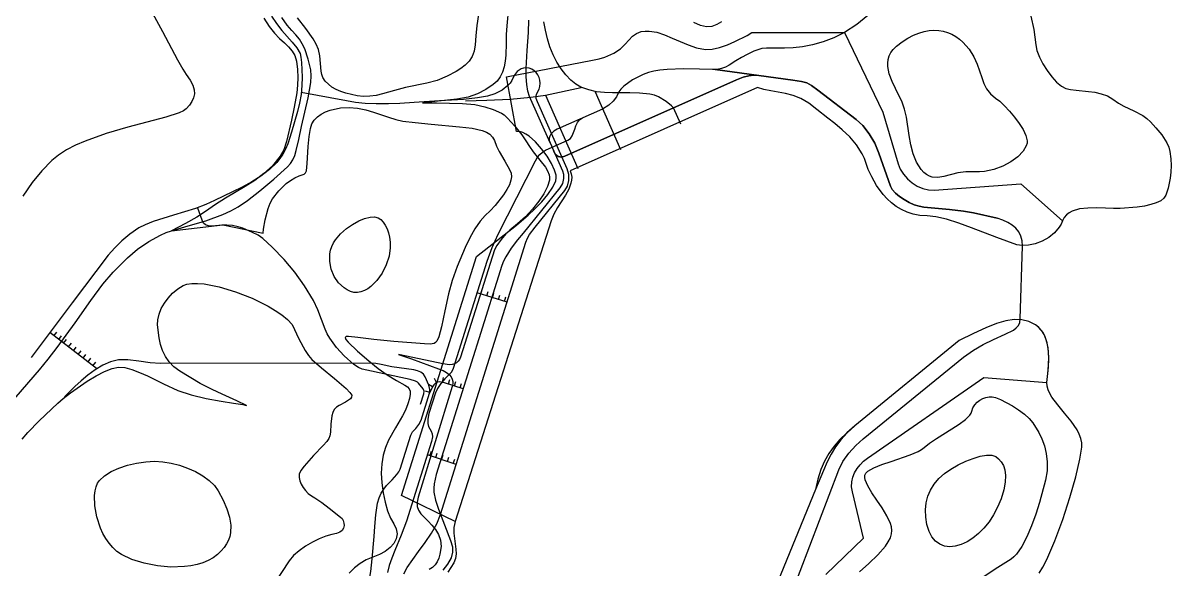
# Model space of a CAD drawing. Header units: millimetres. Extents: x 2 to 2848, y 1 to 2248.
# Drawn here: x 2238.1 to 2611.4, y 1317.9 to 1495.4 of the extents above; entities that cross this region are included whole.
import ezdxf

# ---------------------------------------------------------------- set-up
doc = ezdxf.new("R2010")
doc.units = ezdxf.units.MM
for name, color, linetype in [('1000m', 7, 'CONTINUOUS'), ('100m', 7, 'CONTINUOUS'), ('200m', 7, 'CONTINUOUS'), ('500m', 7, 'CONTINUOUS'), ('島嶼', 7, 'CONTINUOUS'), ('市街地', 7, 'CONTINUOUS'), ('新幹線', 7, 'CONTINUOUS'), ('河川・湖沼', 7, 'CONTINUOUS'), ('海岸線', 7, 'CONTINUOUS'), ('硅州地鉄', 7, 'CONTINUOUS'), ('硅州埠頭線', 7, 'CONTINUOUS'), ('硅州磁浮', 7, 'CONTINUOUS'), ('硅州線', 7, 'CONTINUOUS'), ('纜車・索道', 7, 'CONTINUOUS'), ('臨海線', 7, 'CONTINUOUS')]:
    doc.layers.add(name, color=color, linetype=linetype)

msp = doc.modelspace()

# ---------------------------------------------------------------- linework, layer by layer
at = {"layer": '1000m', "color": 1}
msp.add_lwpolyline([(2301.6437, 1343.29998), (2303.193414, 1340.341783), (2304.448986, 1337.520643), (2305.331374, 1334.822106), (2305.761538, 1332.231714), (2305.660433, 1329.735011), (2305.385956, 1328.517276), (2304.94902, 1327.317542), (2304.339747, 1326.134003), (2303.548256, 1324.964851), (2302.564667, 1323.808279), (2301.3791, 1322.66248), (2299.984946, 1321.607311), (2298.398941, 1320.719962), (2296.646279, 1319.994618), (2294.75215, 1319.425467), (2292.741748, 1319.006694), (2290.640265, 1318.732486), (2286.264825, 1318.59451), (2281.82737, 1318.96503), (2277.529438, 1319.797538), (2273.572568, 1321.045524), (2270.1583, 1322.66248), (2268.685713, 1323.671204), (2267.344514, 1324.890768), (2266.135867, 1326.290166), (2265.060933, 1327.838391), (2264.120875, 1329.50444), (2263.316857, 1331.257304), (2262.121588, 1334.899459), (2261.484426, 1338.516809), (2261.414673, 1341.861307), (2261.595482, 1343.353722), (2261.921631, 1344.684906), (2262.394283, 1345.823854), (2263.0146, 1346.73956), (2264.682695, 1348.249028), (2266.834489, 1349.587964), (2269.358361, 1350.734665), (2272.142687, 1351.667425), (2275.075847, 1352.364541), (2278.046217, 1352.804308), (2280.942176, 1352.965023), (2283.6521, 1352.82498), (2286.289751, 1352.38831), (2288.98662, 1351.689264), (2291.65757, 1350.751323), (2294.217463, 1349.597966), (2296.58116, 1348.252674), (2298.663523, 1346.738925), (2300.379416, 1345.080201), (2301.6437, 1343.29998)], close=True, dxfattribs=at)
at = {"layer": '100m', "color": 1}
for points in [[(2396.034737, 1500.371146), (2395.42438, 1494.533597), (2395.221312, 1491.649272), (2395.2225, 1488.82806), (2395.186603, 1484.953463), (2394.970792, 1483.031992), (2394.594825, 1481.181211), (2394.037518, 1479.446226), (2393.277684, 1477.872139), (2392.29414, 1476.504056), (2391.0657, 1475.38708), (2388.669514, 1473.804395), (2385.974537, 1472.415559), (2382.870342, 1471.33374), (2379.2465, 1470.67211), (2368.0748, 1469.4687), (2372.549037, 1469.486342), (2381, 1469.29643), (2385.035108, 1468.899543), (2388.278487, 1468.209106), (2391.053548, 1467.264797), (2393.6837, 1466.10629), (2394.556392, 1465.515318), (2395.636883, 1464.521515), (2398.072887, 1461.829082), (2400.294973, 1459.036326), (2401.6064, 1457.15058), (2402.795413, 1455.226159), (2403.97562, 1453.574339), (2406.191963, 1450.853585), (2408.020123, 1448.518489), (2408.715104, 1447.34874), (2409.2248, 1446.09922), (2409.36686, 1445.276221), (2409.322854, 1444.35449), (2408.728348, 1442.264757), (2407.544678, 1439.929861), (2405.875237, 1437.449644), (2403.823424, 1434.923946), (2401.492633, 1432.452609), (2398.98626, 1430.135473), (2396.4077, 1428.07238), (2395.168683, 1426.871497), (2393.627312, 1425.026505), (2392.240686, 1423.104293), (2391.4659, 1421.67175), (2380.4308, 1386.8513), (2380.108599, 1386.084408), (2379.670911, 1385.452787), (2379.118208, 1384.957955), (2378.450962, 1384.601429), (2377.669647, 1384.384724), (2376.774733, 1384.309358), (2374.646, 1384.58871), (2364.902375, 1386.739756), (2360.1944, 1387.67323), (2364.489512, 1386.202625), (2373.2241, 1383.04896), (2374.71977, 1382.41233), (2375.892269, 1381.762209), (2376.768771, 1381.093109), (2377.37645, 1380.399542), (2377.742479, 1379.676022), (2377.894031, 1378.91706), (2377.85828, 1378.117169), (2377.6624, 1377.27086), (2366.636, 1341.27138), (2366.264945, 1339.641124), (2366.278612, 1338.299022), (2366.690323, 1337.092854), (2367.5134, 1335.8704), (2369.840012, 1333.477271), (2371.11423, 1332.200501), (2372.2999, 1330.794572), (2373.275158, 1329.202718), (2373.918138, 1327.36817), (2374.106973, 1325.234163), (2373.7198, 1322.74393), (2373.305885, 1321.423722), (2372.785264, 1320.272994), (2372.11609, 1319.288534), (2371.256512, 1318.467131), (2370.164684, 1317.805574)], [(2465.308801, 1495.842577), (2463.797756, 1494.912779), (2462.158396, 1494.318821), (2460.3476, 1494.20169), (2458.397782, 1494.648132), (2456.279595, 1495.565354)], [(2510.117521, 1316.991871), (2513.203787, 1319.689903), (2516.114662, 1322.54579), (2518.539002, 1325.402067), (2519.471488, 1326.781144), (2520.165662, 1328.101269), (2520.58263, 1329.342759), (2520.6835, 1330.48593), (2520.512805, 1331.604355), (2520.159865, 1332.777042), (2519.020156, 1335.239164), (2517.490195, 1337.780212), (2515.7958, 1340.308104), (2514.162793, 1342.730757), (2512.816994, 1344.956089), (2511.984223, 1346.892018), (2511.830792, 1347.72268), (2511.8903, 1348.44646), (2512.217698, 1349.094051), (2512.825732, 1349.707112), (2514.743387, 1350.849374), (2517.36263, 1351.912709), (2520.402825, 1352.936581), (2526.623525, 1355.023791), (2529.242759, 1356.166055), (2530.306818, 1356.779117), (2531.1604, 1357.42671), (2532.93198, 1358.823845), (2535.162892, 1360.322736), (2540.179787, 1363.466729), (2542.554309, 1365.032299), (2544.565239, 1366.540564), (2546.006846, 1367.95176), (2546.449863, 1368.60853), (2546.6734, 1369.22612), (2547.016276, 1370.347974), (2547.591731, 1371.325219), (2548.351471, 1372.153438), (2549.2472, 1372.828216), (2550.230623, 1373.345139), (2551.253444, 1373.699791), (2552.267368, 1373.887756), (2553.2241, 1373.90462), (2554.39342, 1373.634952), (2555.983686, 1373.010105), (2559.865787, 1370.957975), (2561.87699, 1369.662239), (2563.74787, 1368.27442), (2565.338113, 1366.860292), (2566.5074, 1365.48563), (2568.466002, 1362.272973), (2569.421176, 1360.273097), (2570.249187, 1358.025474), (2570.866725, 1355.541066), (2571.19048, 1352.830835), (2571.137141, 1349.905746), (2570.6234, 1346.77676), (2568.685255, 1339.588466), (2567.449798, 1335.723551), (2566.063062, 1331.926601), (2564.544782, 1328.383975), (2562.914689, 1325.28203), (2561.192517, 1322.807126), (2560.303069, 1321.863051), (2559.398, 1321.14562), (2555.156362, 1318.488378), (2550.30085, 1315.322485)]]:
    msp.add_lwpolyline(points, dxfattribs=at)
msp.add_lwpolyline([(2522.1674, 1487.84161), (2524.032694, 1489.273913), (2525.862429, 1490.46244), (2527.653025, 1491.416836), (2529.400903, 1492.146745), (2531.102484, 1492.661812), (2532.754188, 1492.97168), (2534.352436, 1493.085994), (2535.89365, 1493.014398), (2537.37425, 1492.766536), (2538.790656, 1492.352053), (2540.13929, 1491.780592), (2541.416572, 1491.061799), (2542.618923, 1490.205317), (2543.742764, 1489.22079), (2545.7406, 1486.90618), (2547.292115, 1484.42725), (2548.400752, 1482.053559), (2549.903288, 1477.692053), (2550.604136, 1475.739316), (2551.476005, 1473.961975), (2552.672368, 1472.37757), (2554.3467, 1471.00364), (2555.704989, 1469.978767), (2557.270591, 1468.539351), (2558.929553, 1466.791848), (2560.567925, 1464.842717), (2562.071757, 1462.798417), (2563.327097, 1460.765403), (2564.219995, 1458.850135), (2564.6365, 1457.15907), (2564.597406, 1456.359105), (2564.35003, 1455.51255), (2563.29182, 1453.738864), (2561.584647, 1451.956407), (2559.351287, 1450.28357), (2556.714517, 1448.838746), (2553.797111, 1447.740328), (2550.721847, 1447.106709), (2549.163385, 1447.001196), (2547.6115, 1447.05628), (2544.692228, 1447.06542), (2542.077716, 1446.673342), (2537.5788, 1445.536198), (2535.602311, 1445.216467), (2533.746409, 1445.346187), (2532.849291, 1445.64605), (2531.965054, 1446.138026), (2531.087942, 1446.848698), (2530.2122, 1447.80465), (2529.398805, 1448.94664), (2528.703801, 1450.187838), (2527.616348, 1452.908663), (2526.844606, 1455.848732), (2526.283338, 1458.889654), (2525.371283, 1464.800488), (2524.810025, 1467.433616), (2524.0383, 1469.69403), (2521.830828, 1474.082725), (2520.710511, 1476.440751), (2519.81995, 1478.84036), (2519.339751, 1481.230902), (2519.309977, 1482.406944), (2519.450522, 1483.561725), (2519.78396, 1484.688914), (2520.332869, 1485.782178), (2521.119824, 1486.835187), (2522.1674, 1487.84161)], close=True, dxfattribs=at)
at = {"layer": '200m', "color": 1}
for points in [[(2316.415, 1496.9723), (2318.156392, 1494.285792), (2319.894789, 1492.147181), (2321.572926, 1490.417327), (2323.133538, 1488.957091), (2324.519356, 1487.627333), (2325.673117, 1486.288913), (2326.537554, 1484.802692), (2327.0554, 1483.02953), (2327.381422, 1480.330559), (2327.478659, 1477.706329), (2327.385767, 1475.162491), (2327.1414, 1472.704698), (2326.352866, 1468.069843), (2325.4223, 1463.84697), (2323.820713, 1456.920725), (2322.931086, 1454.227475), (2321.7935, 1452.10471), (2319.248049, 1449.028563), (2316.474908, 1446.448233), (2313.517485, 1444.234213), (2310.419188, 1442.257001), (2303.973598, 1438.494982), (2300.713122, 1436.451166), (2297.4854, 1434.12614), (2294.676263, 1432.306396), (2290.99255, 1430.262056), (2286.42, 1427.90497), (2303.0711, 1429.7729), (2316.2317, 1427.14193), (2316.396788, 1428.409832), (2316.926375, 1431.447254), (2317.87195, 1435.104766), (2318.516823, 1436.806859), (2319.285, 1438.23294), (2321.351281, 1440.909077), (2323.75735, 1443.22188), (2325.083574, 1444.206583), (2326.489669, 1445.057916), (2327.973941, 1445.761698), (2329.5347, 1446.30375), (2330.038283, 1446.673438), (2330.349688, 1447.401484), (2330.579, 1449.75381), (2330.89285, 1455.304336), (2331.201153, 1458.470134), (2331.5877, 1461.10312), (2332.06555, 1462.604675), (2332.841372, 1463.876667), (2333.872114, 1464.938726), (2335.114725, 1465.810485), (2336.526151, 1466.511574), (2338.063341, 1467.061623), (2341.3428, 1467.78713), (2344.197423, 1467.988542), (2346.943244, 1467.76417), (2349.588705, 1467.222149), (2352.14225, 1466.470614), (2357.007356, 1464.771538), (2359.335802, 1464.040267), (2361.6061, 1463.53202), (2365.628845, 1463.035443), (2370.846763, 1462.540556), (2380.0632, 1461.69085), (2384.145986, 1461.192787), (2387.485213, 1460.492048), (2388.835547, 1459.962882), (2389.951458, 1459.259697), (2390.816768, 1458.341375), (2391.4153, 1457.1668), (2392.138739, 1455.392438), (2392.997339, 1453.693586), (2394.834463, 1450.549184), (2396.355555, 1447.787145), (2396.819115, 1446.566246), (2396.9895, 1445.46102), (2396.805143, 1444.277958), (2396.281105, 1442.859736), (2395.460936, 1441.267321), (2394.388188, 1439.561681), (2391.659152, 1436.054595), (2390.089965, 1434.375085), (2388.4424, 1432.82622), (2386.756187, 1430.975057), (2385.073234, 1428.485911), (2383.440358, 1425.565637), (2381.904375, 1422.421089), (2379.310353, 1416.28659), (2377.6657, 1411.73725), (2376.540248, 1407.394481), (2375.354038, 1401.834649), (2374.256683, 1396.645), (2373.3978, 1393.41278), (2372.695709, 1392.037348), (2372.293855, 1391.58828), (2371.821175, 1391.277781), (2370.552478, 1391.010906), (2368.6679, 1391.11355), (2358.725275, 1391.909886), (2352.240397, 1392.491671), (2347.0077, 1393.15665), (2343.962152, 1393.558746), (2343.189512, 1393.48163), (2342.919863, 1393.168264), (2343.155381, 1392.580544), (2343.898242, 1391.680365), (2346.9147, 1388.79021), (2350.562595, 1385.570545), (2353.661763, 1383.099909), (2356.569323, 1381.082173), (2359.6424, 1379.22121), (2362.298831, 1377.743472), (2363.173065, 1377.153756), (2363.75335, 1376.527024), (2364.046216, 1375.760937), (2364.058194, 1374.753159), (2363.795812, 1373.401349), (2363.2656, 1371.60317), (2362.487888, 1369.604484), (2361.520747, 1367.685275), (2359.27075, 1363.880608), (2357.020753, 1359.779814), (2356.053612, 1357.490446), (2355.2759, 1354.97354), (2354.794893, 1352.159595), (2354.650294, 1349.097425), (2354.803998, 1345.913321), (2355.2179, 1342.733571), (2355.853896, 1339.684467), (2356.673881, 1336.892297), (2357.639751, 1334.483351), (2358.7134, 1332.58392), (2359.522771, 1330.969369), (2359.755441, 1329.355971), (2359.462759, 1327.781374), (2358.696075, 1326.28323), (2357.506738, 1324.899187), (2355.946097, 1323.666894), (2354.065501, 1322.624002), (2351.9163, 1321.80816), (2349.741011, 1320.941328), (2347.742784, 1319.751167), (2345.913922, 1318.283867), (2344.246725, 1316.585619)], [(2386.214922, 1498.145156), (2385.760364, 1494.605226), (2385.356189, 1491.277886), (2385.1567, 1488.27249), (2384.885957, 1486.258527), (2384.199608, 1484.509944), (2383.181845, 1483.00014), (2381.916862, 1481.702515), (2380.488853, 1480.59047), (2378.982011, 1479.637406), (2376.0686, 1478.10182), (2372.828377, 1476.764046), (2369.477237, 1475.817902), (2362.5552, 1474.41351), (2358.946287, 1473.465446), (2354.985175, 1472.344163), (2352.933423, 1471.885594), (2350.866675, 1471.584157), (2348.809284, 1471.506665), (2346.7856, 1471.71993), (2343.120056, 1472.599015), (2341.471423, 1473.162563), (2339.964775, 1473.826181), (2338.61453, 1474.602921), (2337.435106, 1475.505832), (2336.440923, 1476.547965), (2335.6464, 1477.74237), (2335.283376, 1478.666283), (2335.052133, 1479.766159), (2334.831412, 1482.25857), (2334.677086, 1484.749151), (2334.282, 1486.76745), (2334.282, 1486.76741), (2333.475403, 1488.563471), (2332.486405, 1490.277411), (2330.103962, 1493.621196), (2327.420189, 1497.123301)]]:
    msp.add_lwpolyline(points, dxfattribs=at)
msp.add_lwpolyline([(2556.1396, 1340.74269), (2555.03775, 1338.00835), (2553.727978, 1335.50473), (2552.240143, 1333.242506), (2550.6041, 1331.232356), (2548.849707, 1329.484956), (2547.006822, 1328.010982), (2545.1053, 1326.821111), (2543.175, 1325.92602), (2541.275884, 1325.36895), (2539.466688, 1325.19015), (2537.775316, 1325.395822), (2536.229675, 1325.992169), (2534.857668, 1326.98539), (2533.6872, 1328.381688), (2532.746176, 1330.187264), (2532.0625, 1332.40832), (2531.672084, 1334.81179), (2531.59327, 1337.150148), (2531.827612, 1339.40789), (2532.376662, 1341.569514), (2533.241974, 1343.619517), (2534.425098, 1345.542395), (2535.92759, 1347.322648), (2537.751, 1348.94477), (2539.878011, 1350.4315), (2542.215856, 1351.784906), (2544.652917, 1352.958477), (2547.077575, 1353.905706), (2549.378211, 1354.580084), (2551.443206, 1354.935101), (2553.160942, 1354.924249), (2554.4198, 1354.50102), (2555.373286, 1353.761652), (2556.215987, 1352.810583), (2556.897795, 1351.613604), (2557.3686, 1350.136504), (2557.578292, 1348.345072), (2557.476762, 1346.2051), (2557.013902, 1343.682376), (2556.1396, 1340.74269)], close=True, dxfattribs=at)
at = {"layer": '500m', "color": 1}
for points in [[(2276.924487, 1504.908546), (2283.462809, 1492.69214), (2288.421589, 1483.429256), (2290.130361, 1480.394277), (2291.2303, 1478.68435), (2292.53479, 1476.83612), (2293.387642, 1475.193979), (2293.828321, 1473.718464), (2293.896287, 1472.37011), (2293.631006, 1471.109454), (2293.071939, 1469.897031), (2292.258549, 1468.693378), (2291.2303, 1467.45903), (2290.361894, 1466.825349), (2288.924879, 1466.180832), (2284.619105, 1464.821382), (2272.199112, 1461.555436), (2265.181205, 1459.497294), (2258.355564, 1457.05461), (2255.186142, 1455.665369), (2252.270344, 1454.151559), (2249.67669, 1452.503702), (2247.4737, 1450.71232), (2244.306758, 1447.406859), (2241.160019, 1443.526863), (2238.044414, 1439.175155)], [(2237.851042, 1360.111446), (2239.693203, 1362.272698), (2243.4375, 1366.146308), (2249.4854, 1371.79476), (2249.4854, 1371.79475), (2251.255779, 1373.391449), (2253.540722, 1375.210845), (2259.020575, 1378.999904), (2261.898625, 1380.710651), (2264.657516, 1382.126268), (2267.138818, 1383.117296), (2269.1841, 1383.55428), (2271.229198, 1383.411456), (2273.535714, 1382.81023), (2276.026545, 1381.864455), (2278.624588, 1380.687984), (2283.833892, 1378.098366), (2288.5468, 1375.9522), (2292.841667, 1374.58087), (2297.755688, 1373.382033), (2302.563189, 1372.454654), (2306.5385, 1371.8977), (2309.6802, 1371.366455), (2310.838, 1371.0378), (2307.624138, 1372.58951), (2302.9102, 1374.74002), (2299.651377, 1376.244715), (2295.802313, 1378.28283), (2289.0893, 1382.2004), (2287.202283, 1383.615943), (2285.67618, 1385.232194), (2284.472246, 1387.015626), (2283.551738, 1388.932711), (2282.875912, 1390.949924), (2282.406027, 1393.033738), (2281.9291, 1397.26706), (2282.005726, 1398.984648), (2282.412511, 1400.766351), (2283.122312, 1402.564436), (2284.107988, 1404.331173), (2285.342396, 1406.018828), (2286.798395, 1407.579671), (2288.448844, 1408.965969), (2290.2666, 1410.12999), (2291.472412, 1410.567549), (2293.03506, 1410.780308), (2294.906939, 1410.781259), (2297.040444, 1410.583392), (2301.901905, 1409.643169), (2307.2386, 1408.06357), (2312.669682, 1405.948523), (2317.814306, 1403.401958), (2320.160183, 1401.999334), (2322.291627, 1400.527804), (2324.161035, 1399.000359), (2325.7208, 1397.42999), (2327.854013, 1392.783239), (2329.906602, 1389.002585), (2331.00033, 1387.339377), (2332.0708, 1386.05289), (2335.194111, 1383.322308), (2339.396438, 1379.88479), (2343.177095, 1376.620904), (2344.440335, 1375.329251), (2345.0354, 1374.41122), (2345.00799, 1373.767333), (2344.593013, 1373.20406), (2342.984825, 1372.195336), (2340.979775, 1371.137002), (2340.06872, 1370.511716), (2339.3468, 1369.78101), (2338.860527, 1368.851095), (2338.557192, 1367.699487), (2338.288488, 1365.03505), (2338.118989, 1362.395416), (2337.939662, 1361.274811), (2337.627, 1360.3883), (2336.929896, 1359.426862), (2335.745995, 1358.104204), (2332.599938, 1354.815518), (2329.553086, 1351.402807), (2328.493194, 1349.92512), (2327.9697, 1348.74664), (2327.914895, 1347.716013), (2328.124398, 1346.632632), (2328.563849, 1345.532684), (2329.198888, 1344.452358), (2329.995152, 1343.427842), (2330.918283, 1342.495324), (2331.933919, 1341.690994), (2333.0077, 1341.05104), (2335.338231, 1339.595548), (2337.7369, 1337.742841), (2341.3747, 1334.83152), (2341.876736, 1334.359973), (2342.265603, 1333.688438), (2342.502544, 1332.889779), (2342.5488, 1332.036859), (2342.365612, 1331.202542), (2341.914222, 1330.459693), (2341.155871, 1329.881174), (2340.0518, 1329.53985), (2338.529431, 1329.196955), (2336.629958, 1328.58159), (2334.485284, 1327.718434), (2332.227313, 1326.632163), (2329.987946, 1325.347453), (2327.899086, 1323.888983), (2326.092637, 1322.28143), (2324.7005, 1320.54947), (2319.730613, 1313.03911)]]:
    msp.add_lwpolyline(points, dxfattribs=at)
msp.add_lwpolyline([(2357.5294, 1422.36057), (2357.156497, 1419.616655), (2356.260548, 1416.82435), (2354.925828, 1414.145931), (2353.236612, 1411.743676), (2351.277176, 1409.779863), (2350.222462, 1409.013083), (2349.131795, 1408.416767), (2348.015711, 1408.011201), (2346.884745, 1407.816667), (2345.749429, 1407.853452), (2344.6203, 1408.14184), (2343.533841, 1408.641307), (2342.523572, 1409.287394), (2340.755717, 1410.956941), (2339.36497, 1413.025512), (2338.399562, 1415.368138), (2337.907729, 1417.859849), (2337.937702, 1420.375678), (2338.163438, 1421.603583), (2338.537714, 1422.790654), (2339.066558, 1423.92127), (2339.756, 1424.97981), (2341.43284, 1426.896741), (2343.313584, 1428.563731), (2345.303955, 1429.958858), (2347.309675, 1431.060196), (2349.236467, 1431.845823), (2350.990053, 1432.293813), (2352.476157, 1432.382244), (2353.6005, 1432.08919), (2354.473866, 1431.494719), (2355.261864, 1430.700808), (2355.952571, 1429.718376), (2356.534062, 1428.558342), (2356.994415, 1427.231626), (2357.321705, 1425.749146), (2357.504008, 1424.121821), (2357.5294, 1422.36057)], close=True, dxfattribs=at)
at = {"layer": '島嶼', "color": 3}
msp.add_lwpolyline([(2568.498154, 1316.574241), (2569.749615, 1318.586951), (2571.040022, 1321.06722), (2573.659342, 1327.103601), (2576.19945, 1334.029719), (2578.503683, 1341.191908), (2580.415378, 1347.936503), (2581.777871, 1353.609839), (2582.4345, 1357.55825), (2582.411144, 1358.987655), (2582.115444, 1360.407003), (2581.586166, 1361.815077), (2580.862075, 1363.21066), (2578.984519, 1365.959483), (2576.7929, 1368.643738), (2574.597344, 1371.253687), (2572.707975, 1373.779594), (2571.975025, 1375.00799), (2571.434919, 1376.211724), (2571.126422, 1377.38958), (2571.0883, 1378.54034), (2571.539659, 1383.538104), (2571.639933, 1386.219075), (2571.537475, 1388.882859), (2571.142939, 1391.425518), (2570.366978, 1393.743119), (2569.808043, 1394.785042), (2569.120247, 1395.731725), (2568.292422, 1396.570175), (2567.3134, 1397.2874), (2565.165286, 1398.346097), (2562.90258, 1398.915205), (2560.447674, 1398.997913), (2557.722962, 1398.597409), (2554.650837, 1397.716879), (2551.153689, 1396.359513), (2547.153913, 1394.528497), (2542.5739, 1392.22702), (2508.6157, 1364.45084), (2506.108513, 1362.210451), (2504.042813, 1359.968944), (2502.327681, 1357.677491), (2500.8722, 1355.287265), (2499.58545, 1352.749439), (2498.376512, 1350.015186), (2495.8284, 1343.76209), (2476.9759, 1297.75644)], dxfattribs=at)
at = {"layer": '市街地', "color": 7}
msp.add_lwpolyline([(2576.1875, 1431.11293), (2575.707879, 1430.01896), (2575.09629, 1428.997052), (2573.538764, 1427.177082), (2571.63804, 1425.668338), (2569.517238, 1424.486136), (2567.299474, 1423.645794), (2565.107867, 1423.16263), (2563.065537, 1423.051959), (2561.2956, 1423.3291), (2554.779961, 1425.669325), (2546.580487, 1428.832329), (2542.395826, 1430.340913), (2538.44602, 1431.597441), (2534.949677, 1432.449328), (2532.1254, 1432.74399), (2529.78766, 1432.860394), (2527.614915, 1433.257304), (2525.603244, 1433.901567), (2523.74873, 1434.76003), (2522.047451, 1435.799539), (2520.495489, 1436.986943), (2519.088925, 1438.289089), (2517.823838, 1439.672823), (2515.702419, 1442.552444), (2514.099877, 1445.360587), (2512.984856, 1447.832026), (2512.326, 1449.70154), (2511.736864, 1451.360144), (2510.997771, 1452.933174), (2509.15065, 1455.832002), (2506.94651, 1458.417003), (2504.547225, 1460.707156), (2502.114668, 1462.721439), (2499.810712, 1464.47883), (2496.2361, 1467.29885), (2493.662442, 1469.363026), (2491.093516, 1470.837692), (2488.550357, 1471.850101), (2486.054, 1472.527509), (2481.285834, 1473.386339), (2479.056096, 1473.822271), (2476.9573, 1474.43222), (2416.11, 1447.34559), (2416.4216, 1446.344077), (2416.548628, 1445.354031), (2416.510509, 1444.372542), (2416.326672, 1443.396699), (2415.599549, 1441.450305), (2414.522675, 1439.491562), (2411.941341, 1435.443878), (2410.747713, 1433.308359), (2409.826, 1431.06734), (2378.6594, 1333.33836), (2361.2315, 1341.85356), (2385.624, 1419.53378), (2398.6165, 1429.6996), (2402.368537, 1432.901258), (2404.598687, 1435.022928), (2406.8063, 1437.328852), (2408.797406, 1439.696801), (2410.378038, 1442.004543), (2411.354225, 1444.12985), (2411.555037, 1445.085893), (2411.532, 1445.95049), (2411.005576, 1447.620592), (2409.972555, 1449.751864), (2408.530846, 1452.129414), (2406.778363, 1454.53835), (2404.813015, 1456.763782), (2402.732714, 1458.590818), (2401.680054, 1459.287785), (2400.635372, 1459.804568), (2399.610908, 1460.114307), (2398.6189, 1460.19014), (2395.4055, 1477.91245), (2423.3262, 1483.28529), (2425.446037, 1483.763923), (2427.284756, 1484.317569), (2430.230564, 1485.597517), (2432.387075, 1487.020377), (2433.977738, 1488.481391), (2436.355317, 1491.098852), (2437.589133, 1492.045784), (2439.1509, 1492.61184), (2440.467383, 1492.77703), (2441.758139, 1492.78168), (2444.283297, 1492.386844), (2446.768025, 1491.582288), (2449.253975, 1490.52297), (2454.396141, 1488.259879), (2457.135658, 1487.36602), (2460.043, 1486.83723), (2462.224692, 1486.920871), (2464.657642, 1487.46673), (2467.174749, 1488.328907), (2469.608912, 1489.361497), (2473.560002, 1491.354316), (2475.1741, 1492.27797), (2505.2626, 1492.27797), (2517.7679, 1466.38368), (2522.6764, 1449.62589), (2523.370559, 1447.914729), (2524.39768, 1446.287849), (2525.700788, 1444.79494), (2527.222912, 1443.485692), (2528.907079, 1442.409797), (2530.696314, 1441.616945), (2532.533646, 1441.156825), (2534.3621, 1441.07913), (2562.5376, 1443.1096)], close=True, dxfattribs=at)
msp.add_lwpolyline([(2499.215, 1316.16291), (2511.4778, 1327.95551), (2507.8111, 1343.03767), (2507.564357, 1344.693475), (2507.623637, 1346.285113), (2507.959143, 1347.804319), (2508.541075, 1349.242831), (2509.339635, 1350.592384), (2510.325025, 1351.844714), (2511.467446, 1352.991557), (2512.7371, 1354.02465), (2550.5589, 1380.17378), (2571.0883, 1378.54034), (2571.457737, 1382.421306), (2571.6396, 1386.62718), (2571.432433, 1389.82754), (2571.159962, 1391.351727), (2570.748387, 1392.794406), (2570.177828, 1394.132446), (2569.428398, 1395.342714), (2568.480217, 1396.402076), (2567.3134, 1397.2874), (2565.165286, 1398.346103), (2562.90258, 1398.915214), (2560.447674, 1398.997922), (2557.722962, 1398.597416), (2554.650837, 1397.716884), (2551.153689, 1396.359515), (2547.153913, 1394.528498), (2542.5739, 1392.22702), (2508.6157, 1364.45084), (2506.033306, 1362.233067), (2503.784963, 1360.046483), (2501.844213, 1357.822877), (2500.1846, 1355.494036), (2498.779669, 1352.991749), (2497.602963, 1350.247804), (2496.628025, 1347.193988), (2495.8284, 1343.76209), (2476.9759, 1297.75644)], dxfattribs=at)
at = {"layer": '新幹線', "color": 1}
for points in [[(2282.8583, 1384.70726), (2279.489663, 1384.956503), (2275.81, 1385.478626), (2272.231438, 1385.912724), (2270.608858, 1385.98398), (2269.1661, 1385.89789), (2266.592505, 1385.274802), (2264.055334, 1384.174998), (2261.591021, 1382.710875), (2259.236, 1380.99483), (2257.026704, 1379.139258), (2254.999566, 1377.256557), (2251.6375, 1373.85935)], [(2351.3789, 1384.87267), (2282.8583, 1384.70726)], [(2354.6266, 1342.63851), (2355.426488, 1343.947506), (2356.307828, 1345.07538), (2358.134275, 1346.959525), (2359.744759, 1348.634465), (2360.356146, 1349.500833), (2360.7781, 1350.44372), (2364.2413, 1361.48659), (2364.843677, 1362.478156), (2365.843862, 1363.62312), (2366.890492, 1364.915894), (2367.6322, 1366.35089), (2370.3626, 1375.05052), (2370.442812, 1376.335302), (2370.0878, 1377.73992), (2368.9185, 1380.4527), (2368.358763, 1381.252302), (2367.494825, 1381.887371), (2366.413125, 1382.348833), (2365.2001, 1382.62761), (2358.0673, 1383.67998), (2354.647838, 1384.385067), (2352.884073, 1384.728269), (2351.3789, 1384.87267)], [(2354.6266, 1342.63851), (2355.426488, 1343.947506), (2356.307828, 1345.07538), (2358.134275, 1346.959525), (2359.744759, 1348.634465), (2360.356146, 1349.500833), (2360.7781, 1350.44372), (2364.2413, 1361.48659), (2364.843677, 1362.478158), (2365.843862, 1363.623124), (2366.890492, 1364.915898), (2367.6322, 1366.35089), (2370.363, 1375.05097), (2370.443163, 1376.335524), (2370.0878, 1377.73992), (2368.9185, 1380.4527), (2368.358763, 1381.252302), (2367.494825, 1381.887371), (2366.413125, 1382.348833), (2365.2001, 1382.62761), (2358.0673, 1383.67998), (2354.647838, 1384.385067), (2352.884073, 1384.728269), (2351.3789, 1384.87267)], [(2350.5917, 1313.53435), (2351.213866, 1317.182706), (2351.699625, 1321.289947), (2352.3115, 1328.54945), (2352.505764, 1331.755455), (2352.824088, 1335.544371), (2353.464892, 1339.358091), (2353.968232, 1341.099845), (2354.6266, 1342.63851)]]:
    msp.add_lwpolyline(points, dxfattribs=at)
at = {"layer": '河川・湖沼', "color": 4}
for points in [[(2229.6067, 1366.75635), (2243.506, 1382.72497), (2246.335433, 1386.153329), (2249.2659, 1389.95097), (2255.08055, 1397.93897), (2260.251175, 1405.25872), (2264.079, 1410.47997), (2267.482725, 1414.4339), (2272.1235, 1419.08653), (2275.397138, 1421.859188), (2279.097975, 1424.408834), (2282.8857, 1426.501938), (2284.705798, 1427.304309), (2286.42, 1427.90497), (2291.876538, 1429.460267), (2297.609675, 1431.156874), (2303.1681, 1433.153839), (2305.74076, 1434.314658), (2308.1005, 1435.61021), (2311.103427, 1437.697664), (2315.163863, 1440.861915), (2319.716167, 1444.658484), (2324.1947, 1448.64289), (2325.168522, 1449.730839), (2325.934086, 1450.975425), (2326.536242, 1452.377423), (2327.019837, 1453.93761), (2327.810745, 1457.535652), (2328.6656, 1461.77576), (2330.8876, 1471.040366), (2331.717837, 1476.039608), (2331.841347, 1478.282539), (2331.6861, 1480.22161), (2330.907052, 1483.695901), (2329.733363, 1487.038648), (2328.951937, 1488.630546), (2328.015942, 1490.153383), (2326.906742, 1491.5951), (2325.6057, 1492.94364), (2324.060614, 1494.693154), (2322.306116, 1497.219755)], [(2452.0092, 1462.49109), (2449.6472, 1467.86988), (2448.991788, 1468.487849), (2447.2626, 1469.88567), (2444.815212, 1471.379213), (2443.433311, 1471.948091), (2442.0052, 1472.28435), (2438.622185, 1472.614096), (2435.504747, 1472.729299), (2429.8622, 1472.722099), (2427.234889, 1472.802708), (2424.668753, 1473.074799), (2422.11269, 1473.639877), (2419.5156, 1474.59945), (2417.889142, 1475.538363), (2416.26262, 1476.864339), (2414.67421, 1478.529076), (2413.162087, 1480.484271), (2411.764429, 1482.681623), (2410.519411, 1485.07283), (2409.465209, 1487.60959), (2408.64, 1490.2436), (2407.984951, 1493.085393), (2407.493667, 1495.807505)], [(2381.9776, 1470.12394), (2388.979742, 1470.32031), (2396.521387, 1470.702715), (2403.306489, 1471.258753), (2408.039, 1471.97602), (2419.6146, 1474.48956)], [(2408.039, 1471.97602), (2418.542, 1448.1359)], [(2432.5133, 1454.19347), (2424.3026, 1472.88594)]]:
    msp.add_lwpolyline(points, dxfattribs=at)
at = {"layer": '海岸線', "color": 4}
msp.add_lwpolyline([(2565.835337, 1497.624316), (2566.857402, 1493.262552), (2567.4552, 1488.33825), (2567.827393, 1486.452061), (2568.620577, 1484.335761), (2569.745206, 1482.119892), (2571.111737, 1479.934993), (2572.630627, 1477.911603), (2574.21233, 1476.180263), (2575.767302, 1474.871512), (2577.206, 1474.11589), (2578.772177, 1473.752207), (2580.571842, 1473.527902), (2584.601837, 1473.176243), (2586.697269, 1472.888299), (2588.756389, 1472.418552), (2590.711749, 1471.686707), (2592.4959, 1470.61247), (2594.296706, 1469.374498), (2596.040308, 1468.381507), (2599.318437, 1466.820916), (2602.255373, 1465.31159), (2603.572483, 1464.382679), (2604.7762, 1463.23442), (2606.532005, 1461.309933), (2608.448112, 1459.022689), (2610.101739, 1456.434865), (2610.698002, 1455.047667), (2611.0701, 1453.60864), (2611.348804, 1451.281255), (2611.424603, 1449.05577), (2611.3349, 1446.960579), (2611.1171, 1445.024075), (2610.446822, 1441.7407), (2609.713, 1439.43279), (2609.0951, 1438.46499), (2608.058325, 1437.638395), (2606.635112, 1436.942807), (2604.8579, 1436.36803), (2602.759125, 1435.903864), (2600.371225, 1435.540113), (2594.8578, 1435.07306), (2592.662485, 1435.074663), (2590.070858, 1435.196748), (2587.261292, 1435.308128), (2584.412162, 1435.277618), (2581.701844, 1434.974029), (2579.308711, 1434.266176), (2578.286831, 1433.719655), (2577.411138, 1433.022872), (2576.703929, 1432.15943), (2576.1875, 1431.11293), (2575.707879, 1430.01896), (2575.09629, 1428.997052), (2573.538764, 1427.177082), (2571.63804, 1425.668338), (2569.517237, 1424.486136), (2567.299474, 1423.645794), (2565.107867, 1423.16263), (2563.065537, 1423.051959), (2561.2956, 1423.3291), (2554.779961, 1425.669325), (2546.580487, 1428.832329), (2542.395826, 1430.340913), (2538.44602, 1431.597441), (2534.949677, 1432.449328), (2532.1254, 1432.74399), (2529.78766, 1432.860394), (2527.614915, 1433.257304), (2525.603244, 1433.901567), (2523.74873, 1434.76003), (2522.047451, 1435.799539), (2520.495489, 1436.986943), (2519.088925, 1438.289089), (2517.823837, 1439.672823), (2515.702419, 1442.552444), (2514.099877, 1445.360587), (2512.984856, 1447.832026), (2512.326, 1449.70154), (2511.736864, 1451.360144), (2510.997771, 1452.933174), (2509.15065, 1455.832002), (2506.94651, 1458.417003), (2504.547225, 1460.707156), (2502.114668, 1462.721439), (2499.810712, 1464.47883), (2496.2361, 1467.29885), (2493.662442, 1469.363026), (2491.093516, 1470.837692), (2488.550357, 1471.850101), (2486.054, 1472.527509), (2481.285834, 1473.386339), (2479.056096, 1473.822271), (2476.9573, 1474.43222), (2416.11, 1447.34559), (2416.421601, 1446.344076), (2416.548632, 1445.35403), (2416.510518, 1444.37254), (2416.326686, 1443.396696), (2415.599575, 1441.4503), (2414.522712, 1439.491555), (2411.941383, 1435.443869), (2410.747742, 1433.308354), (2409.826, 1431.06734), (2378.6594, 1333.33836), (2378.263618, 1331.45491), (2378.207017, 1329.609661), (2378.629687, 1326.079344), (2378.868122, 1324.417064), (2378.964064, 1322.838562), (2378.797096, 1321.355233), (2378.2468, 1319.97847), (2376.259711, 1316.92052)], dxfattribs=at)
at = {"layer": '硅州地鉄', "color": 5}
for points in [[(2406.3193, 1475.87863), (2406.227701, 1476.812035), (2405.964792, 1477.709008), (2405.548403, 1478.542419), (2404.996363, 1479.285138), (2404.326502, 1479.910034), (2403.556652, 1480.389978), (2402.704641, 1480.69784), (2401.7883, 1480.80649), (2400.905454, 1480.725229), (2400.133073, 1480.491263), (2399.45759, 1480.119322), (2398.865438, 1479.624133), (2397.876858, 1478.32292), (2397.0588, 1476.70545), (2396.555167, 1475.855823), (2395.838748, 1475.049217), (2393.921038, 1473.600726), (2391.612633, 1472.43129), (2389.2205, 1471.61222), (2385.897256, 1471.03331), (2381.3865, 1470.559039), (2373.5771, 1470.05779), (2365.35855, 1469.525509), (2360.675572, 1469.219458), (2356.9414, 1469.09867)], [(2361.931774, 1316.388762), (2363.09108, 1318.479751), (2366.776188, 1323.651975), (2368.89394, 1326.568036), (2370.923127, 1329.593947), (2372.659721, 1332.64712), (2373.8997, 1335.64497), (2401.6761, 1424.13713), (2402.177558, 1425.454917), (2402.811363, 1426.635635), (2404.6328, 1429.09112), (2414.3562, 1440.96429), (2415.158047, 1442.402885), (2415.598, 1444.215516), (2415.607228, 1446.163667), (2415.1169, 1448.00882), (2405.4037, 1469.82846), (2405.047693, 1470.830006), (2404.965841, 1471.576437), (2405.088275, 1472.160272), (2405.345125, 1472.674027), (2405.982597, 1473.861374), (2406.223479, 1474.720001), (2406.3193, 1475.87862)], [(2356.9414, 1469.09868), (2352.959036, 1469.107127), (2349.430637, 1469.275531), (2346.25937, 1469.595287), (2343.3484, 1470.05779), (2328.631, 1472.83592)], [(2378.1414, 1383.18591), (2389.0656, 1417.97568), (2390.6822, 1422.485988), (2392.6717, 1426.72259), (2404.7514, 1450.61218), (2405.426981, 1451.773836), (2406.185175, 1452.718619), (2407.060856, 1453.468295), (2408.0889, 1454.04463), (2415.3484, 1457.27751), (2416.146323, 1457.856883), (2416.719516, 1458.702668), (2417.52185, 1460.851067), (2417.916062, 1461.982481), (2418.415684, 1463.037901), (2419.103252, 1463.931728), (2420.0613, 1464.57836)], [(2376.6264, 1381.06025), (2377.559363, 1382.033283), (2378.1414, 1383.18591)], [(2376.6264, 1381.06025), (2375.313138, 1379.76706), (2374.012025, 1378.219351), (2372.927175, 1376.637069), (2372.2627, 1375.24016), (2370.1377, 1368.46847), (2369.752066, 1366.625334), (2369.758684, 1365.272333), (2370.031286, 1364.266476), (2370.4436, 1363.464768), (2370.869358, 1362.724215), (2371.182291, 1361.901825), (2371.256128, 1360.854605), (2370.9646, 1359.43956), (2362.8147, 1333.44667), (2361.110672, 1328.96562), (2359.0197, 1324.005523), (2358.049663, 1321.509095), (2357.247553, 1319.088824), (2356.701592, 1316.810013)]]:
    msp.add_lwpolyline(points, dxfattribs=at)
at = {"layer": '硅州地鉄', "color": 1}
for points in [[(2406.3193, 1475.87863), (2406.227701, 1476.812035), (2405.964792, 1477.709008), (2405.548403, 1478.542419), (2404.996363, 1479.285138), (2404.326502, 1479.910034), (2403.556652, 1480.389978), (2402.704641, 1480.69784), (2401.7883, 1480.80649), (2400.905454, 1480.725229), (2400.133073, 1480.491263), (2399.45759, 1480.119322), (2398.865438, 1479.624133), (2397.876858, 1478.32292), (2397.0588, 1476.70545), (2396.555167, 1475.855823), (2395.838748, 1475.049217), (2393.921038, 1473.600726), (2391.612633, 1472.43129), (2389.2205, 1471.61222), (2385.897256, 1471.03331), (2381.3865, 1470.559039), (2373.5771, 1470.05779), (2365.35855, 1469.525509), (2360.675572, 1469.219458), (2356.9414, 1469.09867)], [(2376.6264, 1381.06025), (2377.559363, 1382.033283), (2378.1414, 1383.18591)]]:
    msp.add_lwpolyline(points, dxfattribs=at)
at = {"layer": '硅州地鉄', "color": 6}
for points in [[(2395.6109, 1404.63227), (2385.8639, 1407.69294)], [(2387.0243, 1407.32857), (2387.4737, 1408.75967)], [(2388.9324, 1406.72939), (2389.3818, 1408.16049)], [(2390.8406, 1406.13021), (2391.2899, 1407.56132)], [(2392.7487, 1405.53104), (2393.1981, 1406.96214)], [(2394.6568, 1404.93186), (2395.1062, 1406.36296)], [(2371.2499, 1377.11076), (2369.9612, 1377.87838)], [(2381.2668, 1376.55479), (2375.1942, 1378.50792), (2373.610861, 1378.756489), (2372.930892, 1378.629656), (2372.315887, 1378.320965), (2371.758722, 1377.819584), (2371.25227, 1377.114681), (2370.363, 1375.05097)], [(2372.639, 1378.51024), (2371.9811, 1379.85824)], [(2374.5948, 1378.6692), (2374.9049, 1380.13679)], [(2376.5069, 1378.0857), (2376.9662, 1379.51366)], [(2378.4109, 1377.47334), (2378.8702, 1378.9013)], [(2380.3148, 1376.86097), (2380.7741, 1378.28893)], [(2370.4412, 1375.28537), (2369.0221, 1375.77108)], [(2379.006, 1351.9066), (2369.6636, 1355.04846)], [(2370.4755, 1354.77543), (2370.9536, 1356.19718)], [(2372.3711, 1354.13791), (2372.8493, 1355.55966)], [(2374.2668, 1353.50039), (2374.745, 1354.92215)], [(2376.1625, 1352.86288), (2376.6406, 1354.28463)], [(2378.0582, 1352.22536), (2378.5363, 1353.64711)]]:
    msp.add_lwpolyline(points, dxfattribs=at)
at = {"layer": '硅州埠頭線', "color": 1}
msp.add_lwpolyline([(2410.6158, 1453.83824), (2411.332348, 1452.679129), (2412.206987, 1452.00624), (2413.221483, 1451.816711), (2414.3576, 1452.10768), (2470.1334, 1476.94369), (2472.27823, 1477.788081), (2474.117162, 1478.270409), (2475.767864, 1478.436325), (2477.348, 1478.33148), (2475.767864, 1478.436325), (2474.117162, 1478.270409), (2472.27823, 1477.788081), (2470.1334, 1476.94369), (2414.3576, 1452.10768), (2413.221483, 1451.816711), (2412.206987, 1452.00624), (2411.332348, 1452.679129)], close=True, dxfattribs=at)
at = {"layer": '硅州磁浮', "color": 6}
msp.add_lwpolyline([(2367.4217, 1371.49583), (2368.4676, 1374.835), (2368.607287, 1375.753927), (2368.2195, 1376.53826), (2366.7974, 1378.30766), (2366.375127, 1378.686678), (2365.774963, 1379.008834), (2364.0854, 1379.51482), (2348.4419, 1382.88826), (2347.182838, 1383.406015), (2345.738, 1384.383851), (2342.588, 1387.22081), (2340.075638, 1389.914788), (2337.8917, 1392.9755), (2337.057866, 1394.426693), (2336.354348, 1395.935941), (2335.174063, 1399.060709), (2334.022445, 1402.214004), (2332.5711, 1405.26003), (2329.680406, 1409.93917), (2326.527775, 1414.385368), (2323.047131, 1418.589559), (2319.1724, 1422.54268), (2316.174925, 1425.321194), (2314.625291, 1426.455769), (2312.8224, 1427.37133), (2309.597763, 1428.710783), (2308.097077, 1429.194474), (2306.2739, 1429.55414), (2304.377395, 1429.728802), (2302.759937, 1429.711221), (2299.7916, 1429.42185), (2298.457498, 1429.434965), (2297.485188, 1429.765566), (2296.806033, 1430.404052), (2296.3514, 1431.34082), (2295.0418, 1435.22292)], dxfattribs=at)
at = {"layer": '硅州磁浮', "color": 1}
msp.add_lwpolyline([(2367.4217, 1371.49583), (2368.4676, 1374.835), (2368.607287, 1375.753927), (2368.2195, 1376.53826), (2366.7974, 1378.30766), (2366.375127, 1378.686678), (2365.774963, 1379.008834), (2364.0854, 1379.51482), (2348.4419, 1382.88826), (2347.182838, 1383.406015), (2345.738, 1384.383851), (2342.588, 1387.22081), (2340.075638, 1389.914788), (2337.8917, 1392.9755), (2337.057866, 1394.426693), (2336.354348, 1395.935941), (2335.174063, 1399.060709), (2334.022445, 1402.214004), (2332.5711, 1405.26003), (2329.680406, 1409.93917), (2326.527775, 1414.385368), (2323.047131, 1418.589559), (2319.1724, 1422.54268), (2316.174925, 1425.321194), (2314.625291, 1426.455769), (2312.8224, 1427.37133), (2309.597763, 1428.710783), (2308.097077, 1429.194474), (2306.2739, 1429.55414), (2304.377395, 1429.728802), (2302.759937, 1429.711221), (2299.7916, 1429.42185), (2298.457498, 1429.434965), (2297.485188, 1429.765566), (2296.806033, 1430.404052), (2296.3514, 1431.34082), (2295.0418, 1435.22292)], dxfattribs=at)
at = {"layer": '硅州線', "color": 7}
for points in [[(2318.931289, 1497.612504), (2320.544607, 1495.265586), (2322.291, 1492.99936), (2325.69315, 1489.181586), (2327.224406, 1487.292934), (2328.2253, 1485.52327), (2328.519055, 1484.353235), (2328.751456, 1482.605583), (2328.92755, 1477.849342), (2328.818921, 1475.076709), (2328.544294, 1472.198371), (2328.077507, 1469.332305), (2327.3924, 1466.59649), (2325.502387, 1459.922311), (2324.206752, 1456.142465), (2323.445826, 1454.369533), (2322.5998, 1452.76133), (2321.693803, 1451.390559), (2320.658911, 1450.100513), (2318.258375, 1447.742496), (2315.510064, 1445.647076), (2312.52585, 1443.77405), (2309.417605, 1442.083216), (2306.2972, 1440.534372), (2300.4674, 1437.70184), (2297.545593, 1436.387651), (2294.229152, 1435.168833), (2287.113937, 1432.942767), (2280.524905, 1430.874558), (2277.86619, 1429.85306), (2275.8652, 1428.81512), (2272.88057, 1426.729374), (2270.299337, 1424.617319), (2267.998736, 1422.382487), (2265.856, 1419.92841), (2254.1279, 1404.411745), (2240.7861, 1386.72017)], [(2409.517, 1456.43404), (2402.7903, 1471.54267), (2402.247927, 1473.264678), (2401.918134, 1475.408205), (2401.766912, 1477.886756), (2401.76025, 1480.613834), (2402.044566, 1486.467588), (2402.499, 1492.2775), (2402.657362, 1496.311944)]]:
    msp.add_lwpolyline(points, dxfattribs=at)
at = {"layer": '硅州線', "color": 1}
for points in [[(2318.931289, 1497.612504), (2320.544607, 1495.265586), (2322.291, 1492.99936), (2325.69315, 1489.181586), (2327.224406, 1487.292934), (2328.2253, 1485.52327), (2328.519055, 1484.353235), (2328.751456, 1482.605583), (2328.92755, 1477.849342), (2328.818921, 1475.076709), (2328.544294, 1472.198371), (2328.077507, 1469.332305), (2327.3924, 1466.59649), (2325.502387, 1459.922311), (2324.206752, 1456.142465), (2323.445826, 1454.369533), (2322.5998, 1452.76133), (2321.693803, 1451.390559), (2320.658911, 1450.100513), (2318.258375, 1447.742496), (2315.510064, 1445.647076), (2312.52585, 1443.77405), (2309.417605, 1442.083216), (2306.2972, 1440.534372), (2300.4674, 1437.70184), (2297.545593, 1436.387651), (2294.229152, 1435.168833), (2287.113937, 1432.942767), (2280.524905, 1430.874558), (2277.86619, 1429.85306), (2275.8652, 1428.81512), (2272.88057, 1426.729374), (2270.299337, 1424.617319), (2267.998736, 1422.382487), (2265.856, 1419.92841), (2254.1279, 1404.411745), (2240.7861, 1386.72017)], [(2409.517, 1456.43404), (2402.7903, 1471.54267), (2402.247927, 1473.264678), (2401.918134, 1475.408205), (2401.766912, 1477.886756), (2401.76025, 1480.613834), (2402.044566, 1486.467588), (2402.499, 1492.2775), (2402.657362, 1496.311944)]]:
    msp.add_lwpolyline(points, dxfattribs=at)
at = {"layer": '纜車・索道', "color": 6}
for points in [[(2262.0885, 1383.11977), (2246.875, 1394.76143)], [(2248.1907, 1393.75486), (2249.1022, 1394.9461)], [(2249.779, 1392.53942), (2250.6906, 1393.73066)], [(2251.3673, 1391.32398), (2252.2789, 1392.51522)], [(2252.9556, 1390.10854), (2253.8672, 1391.29978)], [(2254.544, 1388.8931), (2255.4555, 1390.08434)], [(2256.1323, 1387.67765), (2257.0439, 1388.8689)], [(2257.7206, 1386.46221), (2258.6322, 1387.65345)], [(2259.3089, 1385.24677), (2260.2205, 1386.43801)], [(2260.8973, 1384.03133), (2261.8088, 1385.22257)]]:
    msp.add_lwpolyline(points, dxfattribs=at)
at = {"layer": '臨海線', "color": 7}
for points in [[(2530.7735, 1543.78112), (2529.805933, 1537.385029), (2528.084138, 1529.094664), (2526.116773, 1520.944614), (2524.4125, 1514.96947), (2523.524413, 1512.655459), (2522.249031, 1509.990237), (2520.564909, 1507.074778), (2518.4506, 1504.010055), (2515.88466, 1500.897041), (2512.845644, 1497.83671), (2509.312105, 1494.930035), (2505.2626, 1492.27799)], [(2505.2626, 1492.27799), (2501.811241, 1490.545082), (2498.329663, 1489.243783), (2494.901259, 1488.316603), (2491.609425, 1487.706051), (2488.537557, 1487.354639), (2485.76905, 1487.204874), (2481.4757, 1487.28033), (2479.887449, 1487.274303), (2478.416492, 1487.074243), (2475.804538, 1486.26304), (2473.595989, 1485.188744), (2471.747, 1484.19338), (2469.928766, 1483.066455), (2467.7948, 1481.702751), (2466.587498, 1481.088318), (2465.274959, 1480.602142), (2463.848416, 1480.306708), (2462.2991, 1480.2645), (2458.148041, 1480.454519), (2452.874475, 1480.521761), (2447.565847, 1480.343448), (2445.238211, 1480.12384), (2443.3096, 1479.7968), (2441.576085, 1479.304047), (2439.789961, 1478.626031), (2436.340513, 1476.885225), (2433.522508, 1474.916404), (2432.525688, 1473.95337), (2431.8972, 1473.06159), (2431.06715, 1471.453454), (2430.078175, 1469.989871), (2428.656188, 1468.660676), (2426.5271, 1467.4557), (2411.8592, 1460.9238), (2410.743639, 1460.252582), (2409.781163, 1459.24602), (2409.451178, 1458.633175), (2409.27208, 1457.955921), (2409.281408, 1457.220734), (2409.5167, 1456.43409), (2413.5625, 1447.34859), (2413.846064, 1446.262547), (2413.876663, 1444.832991), (2413.545555, 1443.284383), (2412.744, 1441.84118), (2400.7469, 1427.13132), (2398.930273, 1424.901931), (2396.925988, 1422.267572), (2395.101608, 1419.42246), (2394.371747, 1417.981564), (2393.8247, 1416.56081), (2386.3632, 1392.79363)], [(2463.2345, 1480.2645), (2488.4915, 1476.80338), (2491.231375, 1476.408946), (2492.956425, 1475.961035), (2494.483587, 1475.115782), (2496.6298, 1473.52932), (2509.0712, 1464.08134), (2511.217856, 1462.066897), (2513.27215, 1459.422028), (2515.073469, 1456.370646), (2516.4612, 1453.13667), (2520.1896, 1442.38643), (2520.799371, 1441.256283), (2521.798878, 1440.118265), (2523.100021, 1439.016149), (2524.6147, 1437.993709), (2526.254817, 1437.094718), (2527.932272, 1436.362951), (2529.558966, 1435.84218), (2531.0468, 1435.57618), (2539.408788, 1434.793966), (2543.949861, 1434.274146), (2547.1806, 1433.74485), (2554.8985, 1431.92842)], [(2553.692, 1392.51996), (2557.461353, 1394.224603), (2560.163325, 1395.60604), (2561.117354, 1396.318769), (2561.808509, 1397.122552), (2562.238117, 1398.074674), (2562.4075, 1399.23242), (2563.1398, 1422.8283), (2563.03639, 1424.586754), (2562.624873, 1426.142618), (2561.926911, 1427.508483), (2560.964163, 1428.696936), (2559.758287, 1429.720568), (2558.330945, 1430.591969), (2556.703796, 1431.323726), (2554.8985, 1431.92843)], [(2386.3632, 1392.79363), (2384.5012, 1386.86272)], [(2484.5626, 1300.75294), (2503.365, 1350.14435), (2504.739184, 1352.857058), (2506.6859, 1355.577001), (2508.959991, 1358.106311), (2511.3163, 1360.24712), (2543.9682, 1386.76401), (2547.196939, 1389.051609), (2550.349562, 1390.875972), (2553.692, 1392.51997)], [(2384.5012, 1386.86272), (2372.4965, 1348.62424), (2371.793045, 1345.594167), (2371.689929, 1344.252), (2371.740262, 1342.961935), (2372.264398, 1340.348678), (2373.2917, 1337.37553), (2377.1738, 1327.22597), (2377.770664, 1325.200427), (2377.835562, 1323.3922), (2377.31233, 1321.583201), (2376.1448, 1319.55534), (2374.700281, 1317.566055)]]:
    msp.add_lwpolyline(points, dxfattribs=at)
at = {"layer": '臨海線', "color": 1}
for points in [[(2505.2626, 1492.27799), (2501.811241, 1490.545082), (2498.329663, 1489.243783), (2494.901259, 1488.316603), (2491.609425, 1487.706051), (2488.537557, 1487.354639), (2485.76905, 1487.204874), (2481.4757, 1487.28033), (2479.887449, 1487.274303), (2478.416492, 1487.074243), (2475.804538, 1486.26304), (2473.595989, 1485.188744), (2471.747, 1484.19338), (2469.928766, 1483.066455), (2467.7948, 1481.702751), (2466.587498, 1481.088318), (2465.274959, 1480.602142), (2463.848416, 1480.306708), (2462.2991, 1480.2645), (2458.148041, 1480.454519), (2452.874475, 1480.521761), (2447.565847, 1480.343448), (2445.238211, 1480.12384), (2443.3096, 1479.7968), (2441.576085, 1479.304047), (2439.789961, 1478.626031), (2436.340513, 1476.885225), (2433.522508, 1474.916404), (2432.525688, 1473.95337), (2431.8972, 1473.06159), (2431.06715, 1471.453454), (2430.078175, 1469.989871), (2428.656188, 1468.660676), (2426.5271, 1467.4557), (2411.8592, 1460.9238), (2410.743686, 1460.252566), (2409.781313, 1459.245968), (2409.451383, 1458.633101), (2409.272333, 1457.955828), (2409.281695, 1457.220625), (2409.517, 1456.43397), (2413.5625, 1447.34859), (2413.846064, 1446.262547), (2413.876663, 1444.832991), (2413.545555, 1443.284383), (2412.744, 1441.84118), (2400.7469, 1427.13132), (2398.930273, 1424.901931), (2396.925987, 1422.267572), (2395.101608, 1419.42246), (2394.371747, 1417.981564), (2393.8247, 1416.56081), (2386.3632, 1392.79363)], [(2554.8985, 1431.92842), (2547.1806, 1433.74485), (2543.949861, 1434.274146), (2539.408787, 1434.793966), (2531.0468, 1435.57618), (2529.558966, 1435.842181), (2527.932272, 1436.362952), (2526.254817, 1437.094721), (2524.6147, 1437.993714), (2523.100021, 1439.016156), (2521.798878, 1440.118273), (2520.799371, 1441.256293), (2520.1896, 1442.38644), (2516.4612, 1453.13668), (2515.073469, 1456.37066), (2513.27215, 1459.422041), (2511.217856, 1462.066909), (2509.0712, 1464.08135), (2496.6298, 1473.52933), (2494.483587, 1475.115792), (2492.956425, 1475.961045), (2491.231375, 1476.408956), (2488.4915, 1476.80339), (2463.2345, 1480.26451)], [(2484.5626, 1300.75294), (2503.365, 1350.14435), (2504.739184, 1352.857058), (2506.6859, 1355.577001), (2508.959991, 1358.106311), (2511.3163, 1360.24712), (2543.9682, 1386.76401), (2547.196939, 1389.051609), (2550.349562, 1390.875972), (2553.692, 1392.51997)], [(2384.5012, 1386.86272), (2372.4965, 1348.62424), (2371.793045, 1345.594167), (2371.689929, 1344.252), (2371.740262, 1342.961935), (2372.264398, 1340.348678), (2373.2917, 1337.37553), (2377.1738, 1327.22597), (2377.770664, 1325.200427), (2377.835562, 1323.3922), (2377.31233, 1321.583201), (2376.1448, 1319.55534), (2374.700281, 1317.566055)]]:
    msp.add_lwpolyline(points, dxfattribs=at)

doc.saveas('drawing.dxf')
